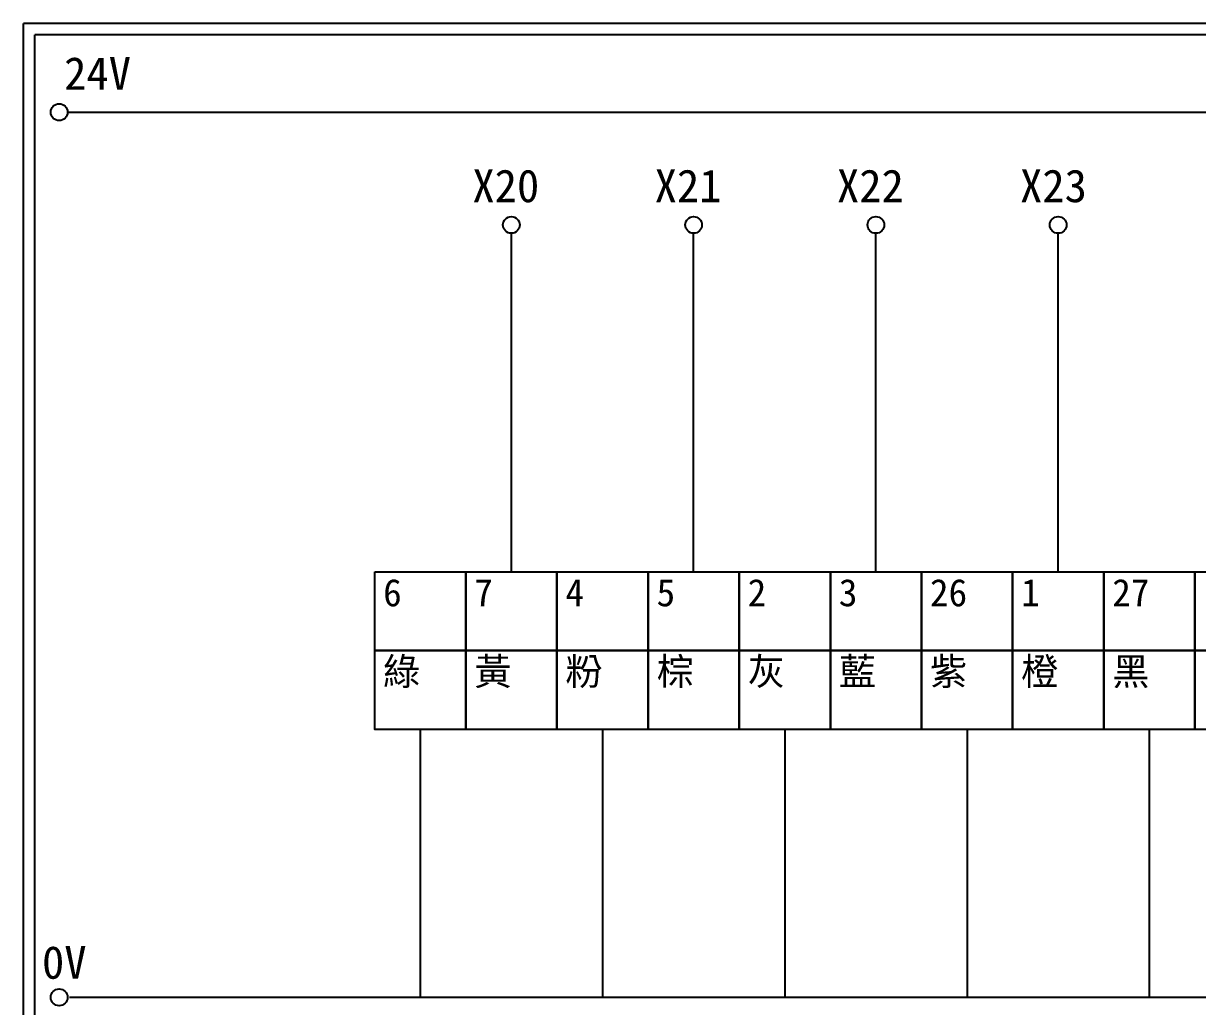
# Model space of a CAD drawing. Extents: x 627 to 914, y 3 to 207.
# Drawn here: x 627.2 to 756.1, y 98.9 to 207 of the extents above; entities that cross this region are included whole.
import ezdxf

# ---------------------------------------------------------------- set-up
doc = ezdxf.new("R2010")
doc.units = 0
doc.layers.get('0').update_dxf_attribs({"linetype": 'CONTINUOUS'})
doc.layers.add('圖框層', color=7, linetype='CONTINUOUS')
doc.layers.add('標尺寸層', color=3, linetype='CONTINUOUS')
doc.styles.add('STSL', font='KAIU.TTF')

msp = doc.modelspace()

# ---------------------------------------------------------------- linework, layer by layer
for p, q in [((680.78, 146.73), (680.78, 183.91)), ((700.8, 146.73), (700.8, 183.91)), ((720.82, 146.73), (720.82, 183.91)), ((740.84, 146.73), (740.84, 183.91))]:
    msp.add_line(p, q)
for points in [[(665.77, 146.73), (675.78, 146.73), (675.78, 138.07), (665.77, 138.07)], [(675.78, 146.73), (685.79, 146.73), (685.79, 138.07), (675.78, 138.07)], [(685.79, 146.73), (695.8, 146.73), (695.8, 138.07), (685.79, 138.07)], [(695.8, 146.73), (705.81, 146.73), (705.81, 138.07), (695.8, 138.07)], [(705.81, 146.73), (715.82, 146.73), (715.82, 138.07), (705.81, 138.07)], [(715.82, 146.73), (725.83, 146.73), (725.83, 138.07), (715.82, 138.07)], [(725.83, 146.73), (735.84, 146.73), (735.84, 138.07), (725.83, 138.07)], [(735.84, 146.73), (745.85, 146.73), (745.85, 138.07), (735.84, 138.07)], [(745.85, 146.73), (755.86, 146.73), (755.86, 138.07), (745.85, 138.07)], [(755.86, 146.73), (765.87, 146.73), (765.87, 138.07), (755.86, 138.07)], [(665.77, 138.07), (675.78, 138.07), (675.78, 129.4), (665.77, 129.4)], [(675.78, 138.07), (685.79, 138.07), (685.79, 129.4), (675.78, 129.4)], [(685.79, 138.07), (695.8, 138.07), (695.8, 129.4), (685.79, 129.4)], [(695.8, 138.07), (705.81, 138.07), (705.81, 129.4), (695.8, 129.4)], [(705.81, 138.07), (715.82, 138.07), (715.82, 129.4), (705.81, 129.4)], [(715.82, 138.07), (725.83, 138.07), (725.83, 129.4), (715.82, 129.4)], [(725.83, 138.07), (735.84, 138.07), (735.84, 129.4), (725.83, 129.4)], [(735.84, 138.07), (745.85, 138.07), (745.85, 129.4), (735.84, 129.4)], [(745.85, 138.07), (755.86, 138.07), (755.86, 129.4), (745.85, 129.4)], [(755.86, 138.07), (765.87, 138.07), (765.87, 129.4), (755.86, 129.4)]]:
    msp.add_lwpolyline(points, close=True)
at = {"layer": '圖框層', "color": 7}
for p, q in [((914.2, 206.97), (627.2, 206.97)), ((627.2, 3), (627.2, 206.97)), ((912.95, 205.72), (628.45, 205.72)), ((628.45, 4.25), (628.45, 205.72))]:
    msp.add_line(p, q, dxfattribs=at)
at = {"layer": '標尺寸層', "color": 7}
for p, q in [((632.04, 197.22), (909.63, 197.22)), ((632.25, 99.96), (910.12, 99.96))]:
    msp.add_line(p, q, dxfattribs=at)
at = {"layer": '標尺寸層'}
for p, q in [((670.77, 129.4), (670.77, 99.96)), ((690.79, 129.4), (690.79, 99.96)), ((710.81, 129.4), (710.81, 99.96)), ((730.83, 129.4), (730.83, 99.96)), ((750.85, 129.4), (750.85, 99.96))]:
    msp.add_line(p, q, dxfattribs=at)
at = {"layer": '標尺寸層', "color": 7}
for centre in [(631.12, 197.22), (680.78, 184.83), (700.8, 184.83), (720.82, 184.83), (740.84, 184.83), (631.12, 99.96)]:
    msp.add_circle(centre, 0.92, dxfattribs=at)

# ---------------------------------------------------------------- texts
at = {"char_height": 3, "width": 8.2913, "attachment_point": 1}
for s, insert in [('6', (666.7, 145.93)), ('7', (676.71, 145.93)), ('4', (686.72, 145.93)), ('5', (696.73, 145.93)), ('2', (706.74, 145.93)), ('3', (716.75, 145.93)), ('26', (726.76, 145.93)), ('1', (736.77, 145.93)), ('27', (746.78, 145.93)), ('{\\fPMingLiU|b0|i0|c136|p18;綠}', (666.7, 137.27)), ('{\\fPMingLiU|b0|i0|c136|p18;黃}', (676.71, 137.27)), ('{\\fPMingLiU|b0|i0|c136|p18;粉}', (686.72, 137.27)), ('{\\fPMingLiU|b0|i0|c136|p18;棕}', (696.73, 137.27)), ('{\\fPMingLiU|b0|i0|c136|p18;灰}', (706.74, 137.27)), ('{\\fPMingLiU|b0|i0|c136|p18;藍}', (716.75, 137.27)), ('{\\fPMingLiU|b0|i0|c136|p18;紫}', (726.76, 137.27)), ('{\\fPMingLiU|b0|i0|c136|p18;橙}', (736.77, 137.27)), ('{\\fPMingLiU|b0|i0|c136|p18;黑}', (746.78, 137.27))]:
    msp.add_mtext(s, dxfattribs=dict(at, insert=insert))
at = {"layer": '圖框層', "color": 4, "style": 'STSL'}
for s, p in [('24V', (631.66, 199.68)), ('X20', (676.5, 187.33)), ('X21', (696.52, 187.33)), ('X22', (716.54, 187.33)), ('X23', (736.65, 187.33)), ('0V', (629.23, 102))]:
    msp.add_text(s, height=3.6, dxfattribs=at).set_placement(p)

doc.saveas('drawing.dxf')
